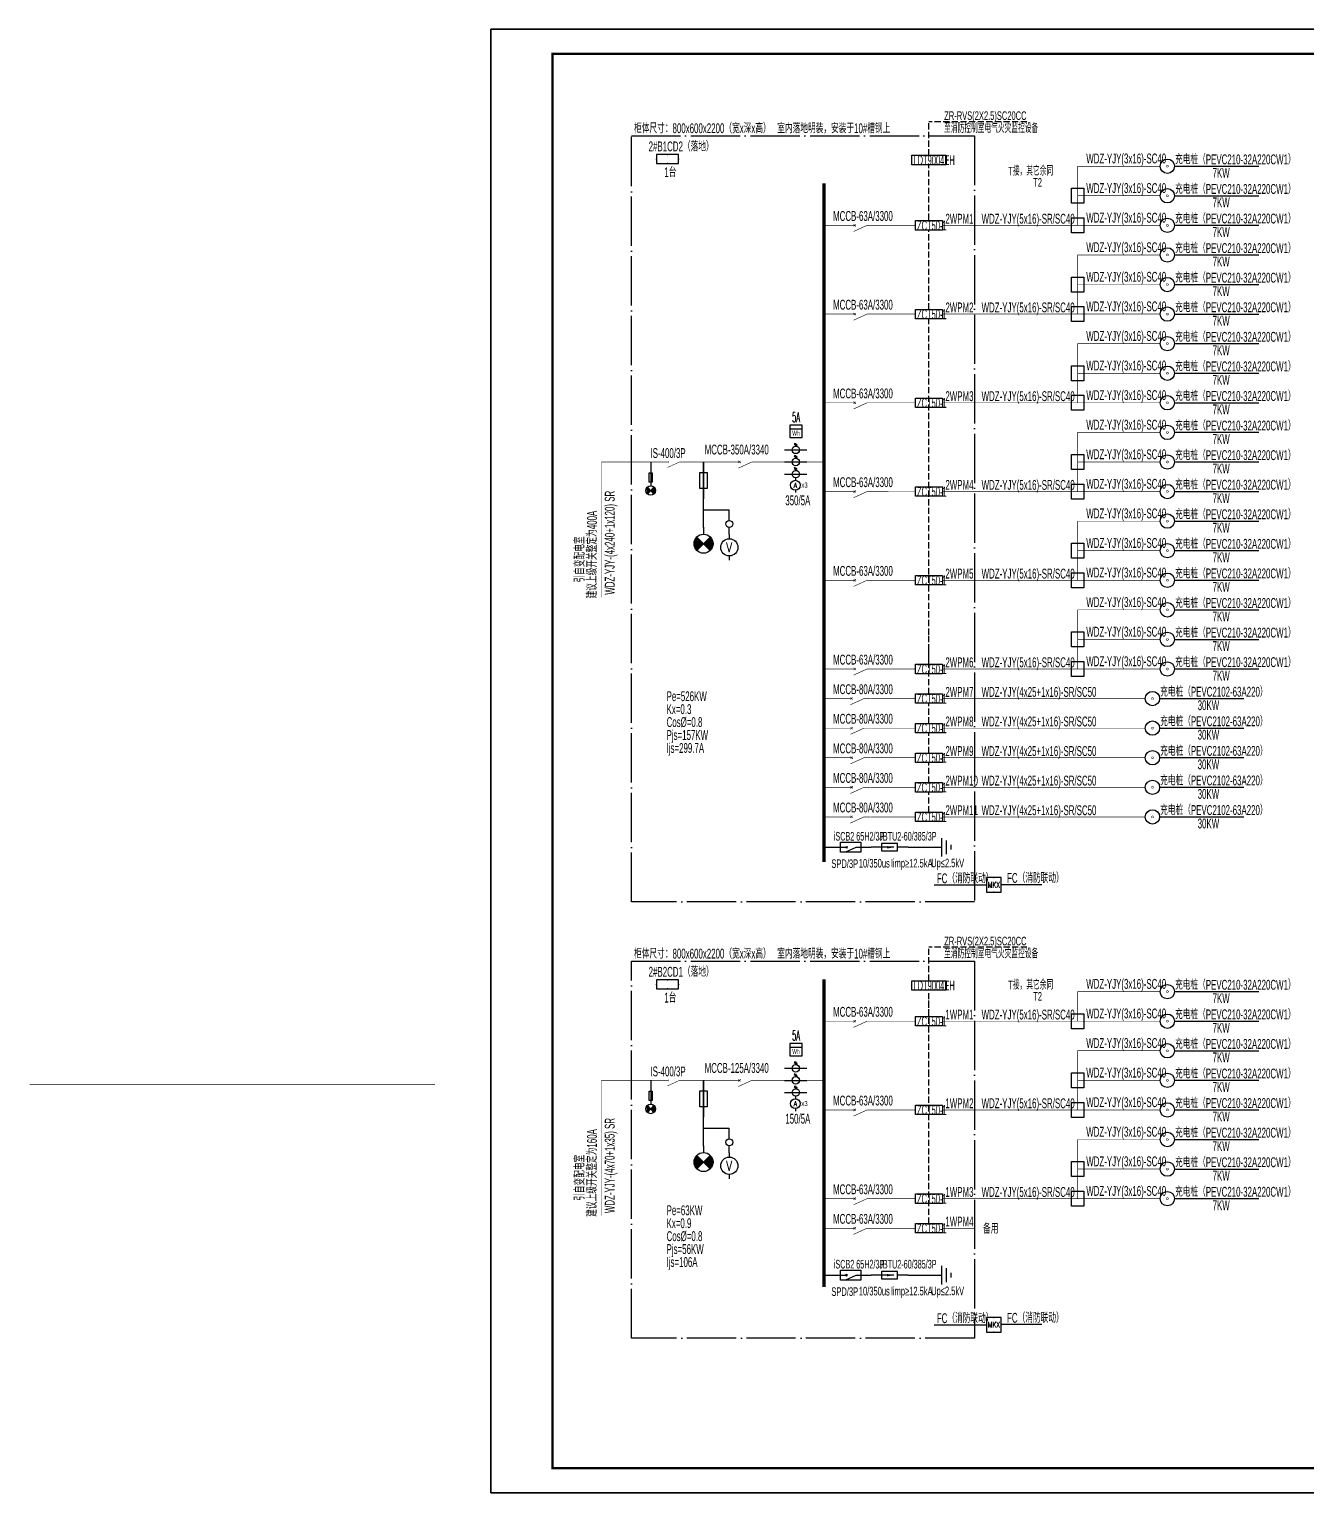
# Model space of a CAD drawing. Extents: x 776418 to 2076422, y -1170708 to 498544.
# Drawn here: x 889683 to 941557, y -82991 to -23591 of the extents above; entities that cross this region are included whole.
import ezdxf
from ezdxf.enums import TextEntityAlignment as Align

# ---------------------------------------------------------------- set-up
doc = ezdxf.new("R2010")
doc.units = 0
doc.header["$LTSCALE"] = 1000
doc.header["$MEASUREMENT"] = 0
doc.linetypes.add('DASH', pattern=[0.35, 0.25, -0.1])
doc.linetypes.add('DOTE', pattern=[2.42, 2, -0.2, 0.02, -0.2])
doc.layers.get('0').update_dxf_attribs({"linetype": 'CONTINUOUS'})
for name, color, linetype in [('D-TEXT', 7, 'CONTINUOUS'), ('DIM-动力', 3, 'CONTINUOUS'), ('EL-SYSTEM', 1, 'CONTINUOUS'), ('ELEMENT', 3, 'CONTINUOUS'), ('EQUIP', 3, 'CONTINUOUS'), ('EQUIP-动力', 3, 'CONTINUOUS'), ('EQUIP-照明', 3, 'CONTINUOUS'), ('EQUIP-箱柜', 3, 'CONTINUOUS'), ('LAYER3', 7, 'DOTE'), ('PUB_TEXT', 255, 'CONTINUOUS'), ('TEL_TEXT', 3, 'CONTINUOUS'), ('TEL_TITLE', 7, 'CONTINUOUS'), ('WIRE-应急', 2, 'DASH'), ('WIRE-母线', 6, 'CONTINUOUS'), ('WIRE-照明', 1, 'CONTINUOUS'), ('WIRE-系统', 4, 'CONTINUOUS'), ('WIRE-通讯', 4, 'CONTINUOUS'), ('Z', 7, 'CONTINUOUS')]:
    doc.layers.add(name, color=color, linetype=linetype)
doc.layers.add('层1', color=7, linetype='CONTINUOUS', lineweight=0)
doc.styles.add('_COMPLEX', font='ROS', dxfattribs={"width": 0.6, "bigfont": 'JD'})
doc.styles.add('_HZTXT', font='txt.shx', dxfattribs={"width": 0.8, "bigfont": 'HZTXT.shx'})
doc.styles.add('_JD', font='ros.shx', dxfattribs={"width": 0.8, "bigfont": 'JD.shx'})
doc.styles.add('_SIMPLEX', font='SIMPLEX.shx', dxfattribs={"width": 0.8})
doc.styles.add('_TCH_LABEL', font='COMPLEX', dxfattribs={"bigfont": 'GBCBIG'})
doc.styles.add('_TEL_DIM', font='SIMPLEX', dxfattribs={"width": 0.7, "height": 3.5, "bigfont": 'HZTXT'})
doc.styles.add('_XCSG', font='complex.shx', dxfattribs={"width": 0.6, "bigfont": 'jd.shx'})
doc.styles.get("Standard").update_dxf_attribs({"font": 'gbenor.shx', "bigfont": 'gbcbig.shx'})

# ---------------------------------------------------------------- blocks, each defined once
blk = doc.blocks.new('$element$00000497')
at = {"const_width": 0.0233}
for points in [[(0, 0), (0, -0.25)], [(0, -1), (0, -0.75), (-0.25, -0.2)], [(-0.047, -0.297), (0.047, -0.203)], [(-0.047, -0.203), (0.047, -0.297)]]:
    blk.add_lwpolyline(points, dxfattribs=at)
at = {"flags": 9}
blk.add_attdef('S', (0, 0), '', height=0.00000667, dxfattribs=at)
blk = doc.blocks.new('$equip_U$00000105(JDQINJING)')
for p, q in [((0.5, 1), (-0.5, 1)), ((-0.5, 1), (-0.5, 0)), ((0.5, 0), (0.5, 1)), ((-0.5, 0), (0.5, 0))]:
    blk.add_line(p, q)
for p in [(0, 1), (-0.5, 0.5), (0, 0), (0.5, 0.5)]:
    blk.add_point(p)
at = {"color": 7, "style": '_TEL_DIM'}
blk.add_attdef('$TEXT$', text='', height=0.4, dxfattribs=at).set_placement((-0.002, 0.507), align=Align.MIDDLE_CENTER)
at = {"color": 7, "style": '_TEL_DIM', "flags": 1}
blk.add_attdef('A', text='', height=0.00002, dxfattribs=at).set_placement((0, 0), align=Align.MIDDLE_CENTER)
blk = doc.blocks.new('$equip$00001413')
for p, q in [((0.75, 0.6), (-0.75, 0.6)), ((-0.75, 0.6), (-0.75, 0)), ((-0.75, 0), (0.75, 0)), ((0.75, 0), (0.75, 0.6))]:
    blk.add_line(p, q)
for p in [(-0.75, 0.3), (0, 0.6), (0, 0), (0.75, 0.3)]:
    blk.add_point(p)
at = {"style": '_TCH_LABEL', "flags": 9}
blk.add_attdef('A', (0, 0), '', height=0.00002, dxfattribs=at)
blk = doc.blocks.new('$equip$00001312')
at = {"const_width": 0.04}
blk.add_lwpolyline([(-0.08, 0, 1), (0.08, 0, 1)], format="xyb", close=True, dxfattribs=at)
blk.add_circle((0, 0), 0.583)
at = {"flags": 9}
blk.add_attdef('A', (0, 0), '', height=0.00002, dxfattribs=at)
blk = doc.blocks.new('$element$00000578')
at = {"const_width": 0.0233}
for points in [[(0, 0), (0, -0.25)], [(0, -1), (0, -0.75), (-0.25, -0.2)], [(-0.05, -0.25), (0.05, -0.25)]]:
    blk.add_lwpolyline(points, dxfattribs=at)
at = {"flags": 9}
blk.add_attdef('S', (0, 0), '', height=0.00000667, dxfattribs=at)
blk = doc.blocks.new('M_M12')
for p, q in [((-0.1, -0.717), (-0.1, -0.283)), ((-0.1, -0.283), (0.1, -0.283)), ((0.1, -0.283), (0.1, -0.717)), ((0.1, -0.717), (-0.1, -0.717))]:
    blk.add_line(p, q)
blk.add_lwpolyline([(0, 0), (0, -1)])
at = {"width": 0.8, "flags": 9}
blk.add_attdef('S', (0.25, -0.5), '', height=0.2, dxfattribs=at)
blk = doc.blocks.new('M_M58MSL')
for points in [[(0, 0), (0, -0.167)], [(0, -0.833), (0, -1)]]:
    blk.add_lwpolyline(points)
blk.add_circle((0, -0.5), 0.333)
at = {"style": '_SIMPLEX', "width": 0.8, "flags": 8}
blk.add_attdef('$TEXT$', text='', height=0.333, dxfattribs=at).set_placement((0, -0.5), align=Align.MIDDLE_CENTER)
at = {"width": 0.8, "flags": 9}
blk.add_attdef('S', (0.25, -0.5), '', height=0.2, dxfattribs=at)
blk = doc.blocks.new('M_M57DRB')
for p, q in [((0.259, -0.374), (-0.259, -0.893)), ((0.259, -0.893), (-0.259, -0.374))]:
    blk.add_line(p, q)
blk.add_lwpolyline([(0, 0), (0, -0.267)])
blk.add_circle((0, -0.633), 0.367)
for points in [[(-0.13, -0.763), (-0.354, -0.538), (0, -0.633), (-0.259, -0.374)], [(-0.225, -0.858), (-0.354, -0.728), (-0.13, -0.763), (-0.354, -0.538)], [(0.13, -0.504), (0.354, -0.728), (0, -0.633), (0.259, -0.893)], [(0.225, -0.409), (0.354, -0.538), (0.13, -0.504), (0.354, -0.728)], [(0.259, -0.374), (0.259, -0.374), (0.225, -0.409), (0.354, -0.538)], [(-0.259, -0.893), (-0.259, -0.893), (-0.225, -0.858), (-0.354, -0.728)]]:
    blk.add_solid(points)
at = {"width": 0.8, "flags": 9}
blk.add_attdef('S', (0.25, -0.5), '', height=0.2, dxfattribs=at)
blk = doc.blocks.new('M_M27VHU')
for p, q in [((0.167, -0.5), (0.3, -0.5)), ((0.256, -0.433), (0.172, -0.567)), ((0.308, -0.433), (0.225, -0.567))]:
    blk.add_line(p, q)
blk.add_lwpolyline([(0, 0), (0, -1)])
blk.add_circle((0, -0.5), 0.167)
at = {"width": 0.8, "flags": 9}
blk.add_attdef('S', (0.25, -0.5), '', height=0.2, dxfattribs=at)
blk = doc.blocks.new('_LINKPT1')
blk.add_line((0, 0), (0, 0))
blk = doc.blocks.new('M_Z15DKY')
for p, q in [((0.5, 0.5), (-0.5, 0.5)), ((-0.5, 0.5), (-0.5, -0.5)), ((-0.5, 0.2), (0.5, 0.2)), ((0.5, -0.5), (0.5, 0.5)), ((-0.5, -0.5), (0.5, -0.5))]:
    blk.add_line(p, q)
for p in [(-0.5, 0), (0, 0.5), (0.5, 0), (0, -0.5)]:
    blk.add_blockref('_LINKPT1', p)
at = {"style": '_COMPLEX', "width": 0.6}
blk.add_text('Wh', height=0.4, dxfattribs=at).set_placement((0, -0.35), align=Align.CENTER)
at = {"width": 0.8, "flags": 9}
blk.add_attdef('A', (0, 0), '', height=0.00002, dxfattribs=at)
blk = doc.blocks.new('M_M24')
for p, q in [((-0.25, -0.375), (0.25, -0.375)), ((-0.1875, -0.5), (0.1875, -0.5)), ((-0.0625, -0.625), (0.0625, -0.625))]:
    blk.add_line(p, q)
blk.add_lwpolyline([(0, 0), (0, -0.375)])
at = {"width": 0.8, "flags": 9}
blk.add_attdef('S', (0.25, -0.5), '', height=0.2, dxfattribs=at)
blk = doc.blocks.new('M_M17')
for p, q in [((-0.1, -0.717), (-0.1, -0.283)), ((-0.1, -0.283), (0.1, -0.283)), ((0, -0.383), (0, -0.717)), ((0.1, -0.283), (0.1, -0.717)), ((0.1, -0.717), (-0.1, -0.717))]:
    blk.add_line(p, q)
for points in [[(0, 0), (0, -0.283)], [(0, -0.717), (0, -1)]]:
    blk.add_lwpolyline(points)
for points in [[(-0.033, -0.567), (0.033, -0.567), (0, -0.367), (0.033, -0.567)], [(0.033, -0.567), (0, -0.367), (-0.033, -0.567), (0.033, -0.567)], [(0, -0.367), (-0.033, -0.567), (0.033, -0.567), (0, -0.367)]]:
    blk.add_solid(points)
at = {"width": 0.8, "flags": 9}
blk.add_attdef('S', (0.25, -0.5), '', height=0.2, dxfattribs=at)
blk = doc.blocks.new('M_M7')
for p, q in [((-0.25, -0.2), (0, -0.75)), ((-0.047, -0.297), (0.047, -0.203)), ((-0.047, -0.203), (0.047, -0.297))]:
    blk.add_line(p, q)
for points in [[(0, 0), (0, -0.25)], [(0, -0.75), (0, -1)]]:
    blk.add_lwpolyline(points)
at = {"width": 0.8, "flags": 9}
blk.add_attdef('S', (0.25, -0.5), '', height=0.2, dxfattribs=at)
blk = doc.blocks.new('A$C00115E70')
at = {"layer": 'WIRE-通讯', "ltscale": 0.001}
blk.add_lwpolyline([(-84100, 59400), (0, 59400), (0, 0), (-84100, 0)], close=True, dxfattribs=at)

msp = doc.modelspace()

# ---------------------------------------------------------------- linework, layer by layer
for p, q in [((926433, -58322), (928555, -58322)), ((926433, -76175), (928555, -76175))]:
    msp.add_line(p, q)
at = {"layer": 'D-TEXT'}
for p, q in [((936189, -29147), (939611, -29147)), ((936189, -30348), (939611, -30348)), ((936189, -31548), (939611, -31548)), ((936189, -32749), (939611, -32749)), ((936189, -33949), (939611, -33949)), ((936189, -35150), (939611, -35150)), ((936189, -36350), (939611, -36350)), ((936189, -37550), (939611, -37550)), ((936189, -38751), (939611, -38751)), ((936189, -39951), (939611, -39951)), ((936189, -41152), (939611, -41152)), ((936189, -42352), (939611, -42352)), ((936189, -43552), (939612, -43552)), ((936189, -44753), (939612, -44753)), ((936189, -45953), (939612, -45953)), ((936189, -47153), (939612, -47153)), ((936189, -48354), (939612, -48354)), ((936189, -49554), (939612, -49554)), ((935584, -50755), (939006, -50755)), ((935584, -51956), (939006, -51956)), ((935584, -53156), (939006, -53156)), ((935584, -54357), (939006, -54357)), ((935584, -55557), (939006, -55557)), ((936188, -62649), (939611, -62649)), ((936188, -63850), (939611, -63850)), ((936188, -65050), (939611, -65050)), ((936188, -66251), (939611, -66251)), ((936188, -67451), (939611, -67451)), ((936188, -68651), (939611, -68651)), ((936188, -69852), (939611, -69852)), ((936188, -71052), (939611, -71052))]:
    msp.add_line(p, q, dxfattribs=at)
for points in [[(929490, -29596, 0, 0, 0), (931602, -29596, 0, 0, 0), (932123, -30003, 80, 0, 0), (932359, -30188, 0, 0, 0)], [(929489, -62631, 0, 0, 0), (931602, -62631, 0, 0, 0), (932123, -63238, 80, 0, 0), (932402, -63548, 0, 0, 0)]]:
    msp.add_lwpolyline(points, format="xyseb", dxfattribs=at)
at = {"layer": 'DIM-动力', "ltscale": 0.001}
msp.add_lwpolyline([(908431, -82991), (992531, -82991), (992531, -23591), (908431, -23591)], close=True, dxfattribs=at)
at = {"layer": 'EL-SYSTEM'}
for points in [[(932007, -30046), (932503, -30046), (932503, -30655), (932007, -30655)], [(932007, -31246), (932503, -31246), (932503, -31855), (932007, -31855)], [(932007, -33647), (932503, -33647), (932503, -34256), (932007, -34256)], [(932007, -34848), (932503, -34848), (932503, -35457), (932007, -35457)], [(932007, -37248), (932503, -37248), (932503, -37857), (932007, -37857)], [(932007, -38449), (932503, -38449), (932503, -39058), (932007, -39058)], [(932007, -40850), (932503, -40850), (932503, -41458), (932007, -41458)], [(932007, -42050), (932503, -42050), (932503, -42659), (932007, -42659)], [(932008, -44451), (932503, -44451), (932503, -45060), (932008, -45060)], [(932008, -45651), (932503, -45651), (932503, -46260), (932008, -46260)], [(932008, -48052), (932503, -48052), (932503, -48661), (932008, -48661)], [(932008, -49253), (932503, -49253), (932503, -49861), (932008, -49861)], [(932007, -63548), (932502, -63548), (932502, -64157), (932007, -64157)], [(932007, -65949), (932502, -65949), (932502, -66558), (932007, -66558)], [(932007, -67149), (932502, -67149), (932502, -67758), (932007, -67758)], [(932007, -69550), (932503, -69550), (932503, -70159), (932007, -70159)], [(932007, -70751), (932503, -70751), (932503, -71359), (932007, -71359)]]:
    msp.add_lwpolyline(points, close=True, dxfattribs=at)
at = {"layer": 'ELEMENT'}
for points in [[(922629, -56995), (922629, -56590), (923447, -56590), (923447, -56995)], [(922628, -74364), (922628, -73958), (923447, -73958), (923447, -74364)]]:
    msp.add_lwpolyline(points, close=True, dxfattribs=at)
at = {"layer": 'EQUIP-照明', "linetype": 'DASH'}
for p, q in [((930195, -27352, 0), (926214, -27352, 0)), ((926214, -28707, 0), (926214, -27352, 0)), ((926214, -31324, 0), (926214, -29090, 0)), ((926213, -34961), (926214, -31742)), ((926214, -48165), (926214, -35343)), ((926214, -48165), (926214, -36544)), ((926214, -48165), (926214, -37744)), ((926214, -48165), (926214, -38945)), ((926214, -50566), (926214, -48165)), ((926214, -49366), (926214, -48548)), ((926214, -50566), (926214, -49749)), ((926214, -50566), (926214, -49749)), ((926214, -50566), (926214, -49749)), ((926214, -51766), (926214, -50949)), ((926214, -51767), (926214, -50949)), ((926214, -51767), (926214, -50949)), ((926214, -51767), (926214, -50949)), ((926214, -52967), (926214, -52149)), ((926214, -52967), (926214, -52149)), ((926214, -52967), (926214, -52149)), ((926214, -54167), (926214, -53350)), ((926214, -54168), (926214, -53350)), ((926214, -55368), (926214, -54550)), ((930195, -60854, 0), (926213, -60854, 0)), ((926213, -62209, 0), (926213, -60854, 0)), ((926213, -63661), (926213, -62592, 0)), ((926213, -66062), (926213, -62843)), ((926214, -72064), (926213, -66062)), ((926214, -72064), (926214, -67645)), ((926214, -72064), (926214, -68846)), ((926214, -72064), (926214, -70046))]:
    msp.add_line(p, q, dxfattribs=at)
at = {"layer": 'EQUIP-照明', "linetype": 'ByBlock', "elevation": 0}
for points in [[(926909, -29090), (925518, -29090), (925518, -28707), (926909, -28707)], [(926909, -62592), (925518, -62592), (925518, -62209), (926909, -62209)]]:
    msp.add_lwpolyline(points, close=True, dxfattribs=at)
at = {"layer": 'EQUIP-照明', "linetype": 'ByBlock'}
for points in [[(926763, -31742), (925664, -31742), (925664, -31359), (926763, -31359)], [(926763, -35344), (925663, -35343), (925663, -34961), (926763, -34961)], [(926763, -38945), (925664, -38945), (925664, -38562), (926763, -38562)], [(926763, -42546), (925664, -42546), (925664, -42163), (926763, -42163)], [(926763, -46147), (925664, -46147), (925664, -45764), (926763, -45764)], [(926763, -49748), (925664, -49748), (925664, -49366), (926763, -49366)], [(926763, -50949), (925664, -50949), (925664, -50566), (926763, -50566)], [(926763, -52150), (925664, -52149), (925664, -51767), (926763, -51767)], [(926763, -53350), (925664, -53350), (925664, -52967), (926763, -52967)], [(926763, -54551), (925664, -54550), (925664, -54168), (926763, -54168)], [(926763, -55751), (925664, -55751), (925664, -55368), (926763, -55368)], [(926763, -64044), (925664, -64044), (925664, -63661), (926763, -63661)], [(926762, -67645), (925663, -67645), (925663, -67262), (926762, -67262)], [(926762, -71246), (925663, -71246), (925663, -70864), (926762, -70864)], [(926763, -72447), (925663, -72447), (925663, -72064), (926763, -72064)]]:
    msp.add_lwpolyline(points, close=True, dxfattribs=at)
at = {"layer": 'LAYER3'}
for p, q in [((914133, -27916), (928063, -27916)), ((914133, -59004), (914133, -27916)), ((928063, -27916), (928062, -59004)), ((928062, -59004), (914133, -59004)), ((914133, -61418), (928062, -61418)), ((914133, -76716), (914133, -61418)), ((928062, -61418), (928062, -76716)), ((928062, -76716), (914133, -76716))]:
    msp.add_line(p, q, dxfattribs=at)
at = {"layer": 'TEL_TEXT', "ltscale": 2}
for p, q in [((929155, -58300), (930794, -58300)), ((929155, -76154), (930794, -76154))]:
    msp.add_line(p, q, dxfattribs=at)
at = {"layer": 'TEL_TITLE'}
msp.add_lwpolyline([(908431, -82991), (992531, -82991), (992531, -23591), (908431, -23591)], close=True, dxfattribs=at)
at = {"layer": 'TEL_TITLE', "const_width": 100}
msp.add_lwpolyline([(910931, -81991), (991531, -81991), (991531, -24591), (910931, -24591)], close=True, dxfattribs=at)
at = {"layer": 'WIRE-应急', "linetype": 'DASH', "const_width": 30}
msp.add_lwpolyline([(906162, -66426), (889698, -66426)], dxfattribs=at)
at = {"layer": 'WIRE-母线', "const_width": 133}
for points in [[(921953, -57386), (921954, -29850)], [(921953, -74647), (921953, -62152)]]:
    msp.add_lwpolyline(points, dxfattribs=at)
at = {"layer": 'WIRE-照明'}
for p, q in [((917063, -43820, -4671), (917063, -42654, -4671)), ((917063, -43096, -4671), (918108, -43096, -4671)), ((918108, -43525, -4671), (918108, -43096, -4671)), ((918108, -44096, -4671), (918108, -43811, -4671)), ((921953, -56793), (922716, -56793)), ((923296, -56793), (923867, -56793)), ((925367, -56793), (926180, -56793)), ((917063, -68920, -4671), (917063, -67753, -4671)), ((917063, -68195, -4671), (918108, -68195, -4671)), ((918108, -68624, -4671), (918108, -68195, -4671)), ((918108, -69195, -4671), (918108, -68910, -4671)), ((921953, -74161), (922716, -74161)), ((923296, -74161), (923866, -74161)), ((925366, -74161), (926179, -74161))]:
    msp.add_line(p, q, dxfattribs=at)
at = {"layer": 'WIRE-系统', "const_width": 23.3}
for points in [[(935605, -31551), (932255, -31551), (932255, -29150), (935605, -29150)], [(932255, -30350), (935605, -30350)], [(921954, -31551), (922953, -31551)], [(923828, -31551), (925664, -31551)], [(926763, -31551), (932255, -31551)], [(935605, -35152), (932255, -35152), (932255, -32751), (935605, -32751)], [(932255, -33952), (935605, -33952)], [(921954, -35152), (922953, -35152)], [(923828, -35152), (925663, -35152)], [(926763, -35152), (932255, -35152)], [(935605, -38753), (932255, -38753), (932255, -36352), (935605, -36352)], [(932255, -37553), (935605, -37553)], [(921954, -38753), (922954, -38753)], [(923829, -38753), (925664, -38753)], [(926763, -38753), (932255, -38753)], [(935606, -42355), (932255, -42355), (932255, -39954), (935606, -39954)], [(912918, -46642), (912918, -41154), (915417, -41154)], [(916205, -41154), (918309, -41154)], [(919278, -41154), (921953, -41154)], [(932255, -41154), (935606, -41154)], [(921954, -42355), (922954, -42355)], [(923829, -42355), (925664, -42354)], [(926763, -42355), (932255, -42355)], [(935606, -45956), (932255, -45956), (932255, -43555), (935606, -43555)], [(932255, -44755), (935606, -44755)], [(921954, -45956), (922954, -45956)], [(923829, -45956), (925664, -45956)], [(926763, -45956), (932255, -45956)], [(935606, -49557), (932255, -49557), (932255, -47156), (935606, -47156)], [(932255, -48356), (935606, -48356)], [(921953, -49557), (922953, -49557)], [(923828, -49557), (925678, -49557)], [(926763, -49557), (932255, -49557)], [(921954, -50758), (922954, -50758)], [(923829, -50758), (925678, -50758)], [(926763, -50758), (935001, -50758)], [(921954, -51958), (922954, -51958)], [(923829, -51958), (925678, -51958)], [(926763, -51958), (935001, -51958)], [(921954, -53159), (922954, -53159)], [(923829, -53159), (925678, -53159)], [(926763, -53159), (935001, -53159)], [(921954, -54359), (922954, -54359)], [(923829, -54359), (925678, -54359)], [(926763, -54359), (935001, -54359)], [(921954, -55560), (922954, -55560)], [(923829, -55560), (925678, -55560)], [(926763, -55560), (935001, -55560)], [(932255, -63853), (932255, -62652), (935605, -62652)], [(921953, -63853), (922953, -63853)], [(923828, -63853), (925664, -63853)], [(926763, -63853), (932255, -63853)], [(932255, -63853), (935605, -63853)], [(935605, -67454), (932255, -67454), (932255, -65053), (935605, -65053)], [(912918, -71741), (912918, -66253), (915417, -66253)], [(916204, -66253), (918308, -66253)], [(919277, -66253), (921953, -66253)], [(932255, -66253), (935605, -66253)], [(921953, -67454), (922953, -67454)], [(923828, -67454), (925663, -67454)], [(926762, -67454), (932255, -67454)], [(935605, -71055), (932255, -71055), (932255, -68654), (935605, -68654)], [(932255, -69854), (935605, -69854)], [(921953, -71055), (922953, -71055)], [(923828, -71055), (925663, -71055)], [(926762, -71055), (932255, -71055)], [(921953, -72255), (922953, -72255)], [(923828, -72255), (925663, -72255)], [(926763, -72255), (928062, -72255)]]:
    msp.add_lwpolyline(points, dxfattribs=at)
at = {"layer": 'Z', "ltscale": 2}
for p, q in [((917063, -42654), (917063, -41154)), ((917063, -67753), (917063, -66253))]:
    msp.add_line(p, q, dxfattribs=at)
for centre in [(918108, -43670), (918108, -68769)]:
    msp.add_circle(centre, 143, dxfattribs=at)
at = {"layer": '层1', "color": 4, "linetype": 'Continuous', "lineweight": 30}
for p, q in [((914916, -41160), (914916, -42123)), ((914916, -66259), (914916, -67222))]:
    msp.add_line(p, q, dxfattribs=at)
at = {"layer": '层1', "color": 4, "linetype": 'Continuous', "lineweight": -3}
for p, q in [((915045, -42457), (914787, -42172)), ((914787, -42457), (915045, -42172)), ((915045, -67556), (914787, -67272)), ((914787, -67556), (915045, -67272))]:
    msp.add_line(p, q, dxfattribs=at)
at = {"layer": '层1', "color": 7, "linetype": 'Continuous', "lineweight": -3}
for p, q in [((914787, -42172), (914787, -42457)), ((915045, -42172), (915045, -42457)), ((914767, -42194), (914767, -42436)), ((914807, -42194), (914807, -42435)), ((914827, -42216), (914827, -42413)), ((914847, -42239), (914847, -42391)), ((914867, -42261), (914867, -42369)), ((914887, -42283), (914887, -42347)), ((914907, -42305), (914907, -42325)), ((914925, -42305), (914925, -42325)), ((914945, -42283), (914945, -42347)), ((914965, -42261), (914965, -42369)), ((914985, -42239), (914985, -42391)), ((915005, -42216), (915005, -42413)), ((915025, -42194), (915025, -42435)), ((915065, -42194), (915065, -42436)), ((915085, -42224), (915085, -42406)), ((915105, -42281), (915105, -42348)), ((914767, -67293), (914767, -67535)), ((914787, -67272), (914787, -67556)), ((914807, -67294), (914807, -67534)), ((914827, -67316), (914827, -67512)), ((914847, -67338), (914847, -67490)), ((914867, -67360), (914867, -67468)), ((914887, -67382), (914887, -67446)), ((914907, -67404), (914907, -67424)), ((914925, -67404), (914925, -67424)), ((914945, -67382), (914945, -67446)), ((914965, -67360), (914965, -67468)), ((914985, -67338), (914985, -67490)), ((915005, -67316), (915005, -67512)), ((915025, -67294), (915025, -67534)), ((915045, -67272), (915045, -67556)), ((915065, -67293), (915065, -67535)), ((915085, -67323), (915085, -67505)), ((915105, -67380), (915105, -67448))]:
    msp.add_line(p, q, dxfattribs=at)
at = {"layer": '层1', "color": 4, "linetype": 'Continuous', "lineweight": -3}
for points in [[(914850, -41589), (914980, -41589), (914980, -41973), (914850, -41973)], [(914850, -66688), (914979, -66688), (914979, -67073), (914850, -67073)]]:
    msp.add_lwpolyline(points, close=True, dxfattribs=at)
for centre in [(914916, -42315), (914916, -67414)]:
    msp.add_circle(centre, 192, dxfattribs=at)

# ---------------------------------------------------------------- block references
at = {"layer": 'ELEMENT'}
for name, p, xscale, yscale, zscale, rotation in [('$element$00000497', (922953, -31551), 999.9899999999907, 999.9899999999907, 999.9899999999907, 90), ('$element$00000497', (922953, -35152), 999.9899999999907, 999.9899999999907, 999.9899999999907, 90), ('$element$00000497', (922954, -38753), 999.9899999999907, 999.9899999999907, 999.9899999999907, 90), ('M_M27VHU', (920357, -40666), 900, 900, 900, 90), ('M_M27VHU', (920357, -41154), 900, 900, 900, 90), ('$element$00000578', (915417, -41154), 900, 900, 900, 90), ('$element$00000497', (918278, -41154), 999.9899999999907, 999.9899999999907, 999.9899999999907, 90), ('M_M27VHU', (920357, -41649), 900, 900, 900, 90), ('$element$00000497', (922954, -42355), 999.9899999999907, 999.9899999999907, 999.9899999999907, 90), ('$element$00000497', (922954, -45956), 999.9899999999907, 999.9899999999907, 999.9899999999907, 90), ('$element$00000497', (922953, -49557), 999.9899999999907, 999.9899999999907, 999.9899999999907, 90), ('$element$00000497', (922828, -50758), 1000, 1000, 1000, 90), ('$element$00000497', (922828, -51958), 1000, 1000, 1000, 90), ('$element$00000497', (922828, -53159), 1000, 1000, 1000, 90), ('$element$00000497', (922828, -54359), 1000, 1000, 1000, 90), ('$element$00000497', (922828, -55560), 1000, 1000, 1000, 90), ('M_M24', (926180, -56793), 1500, 1500, 1500, 90), ('M_M7', (922687, -56793), 760.5, 760.5, 760.5, 90), ('M_M17', (925367, -56793), -1500, 1500, 1500, 270), ('$element$00000497', (922953, -63853), 999.9899999999907, 999.9899999999907, 999.9899999999907, 90), ('M_M27VHU', (920357, -65765), 900, 900, 900, 90), ('$element$00000578', (915417, -66253), 900, 900, 900, 90), ('$element$00000497', (918277, -66253), 999.9899999999907, 999.9899999999907, 999.9899999999907, 90), ('M_M27VHU', (920357, -66253), 900, 900, 900, 90), ('M_M27VHU', (920357, -66748), 900, 900, 900, 90), ('$element$00000497', (922953, -67454), 999.9899999999907, 999.9899999999907, 999.9899999999907, 90), ('$element$00000497', (922953, -71055), 999.9899999999907, 999.9899999999907, 999.9899999999907, 90), ('$element$00000497', (922953, -72255), 999.9899999999907, 999.9899999999907, 999.9899999999907, 90), ('M_M7', (922686, -74161), 760.5, 760.5, 760.5, 90), ('M_M17', (925366, -74161), -1500, 1500, 1500, 270), ('M_M24', (926179, -74161), 1500, 1500, 1500, 90)]:
    msp.add_blockref(name, p, dxfattribs=dict(at, xscale=xscale, yscale=yscale, zscale=zscale, rotation=rotation))
for name, p, xscale, yscale, zscale in [('M_M12', (917063, -41154), 1500, 1500, 1500), ('M_M57DRB', (917063, -43807), 1050, 1050, 1050), ('M_M12', (917063, -66253), 1500, 1500, 1500), ('M_M57DRB', (917063, -68906), 1050, 1050, 1050)]:
    msp.add_blockref(name, p, dxfattribs=dict(at, xscale=xscale, yscale=yscale, zscale=zscale))
ref = msp.add_blockref('M_M58MSL', (918108, -44096), dxfattribs=dict(at, xscale=1050, yscale=1050, zscale=1050))
ref.add_attrib('$TEXT$', 'V', dxfattribs={"layer": '0', "height": 400, "style": '_XCSG', "width": 0.8, "flags": 8}).set_placement((918108, -44621), align=Align.MIDDLE_CENTER)
ref = msp.add_blockref('M_M58MSL', (918108, -69195), dxfattribs=dict(at, xscale=1050, yscale=1050, zscale=1050))
ref.add_attrib('$TEXT$', 'V', dxfattribs={"layer": '0', "height": 400, "style": '_XCSG', "width": 0.8, "flags": 8}).set_placement((918108, -69720), align=Align.MIDDLE_CENTER)
at = {"layer": 'EQUIP', "xscale": 500, "yscale": 500, "zscale": 500}
for p in [(920817, -39911), (920816, -65010)]:
    msp.add_blockref('M_Z15DKY', p, dxfattribs=at)
at = {"layer": 'EQUIP-动力', "xscale": 500, "yscale": 500, "zscale": 500}
for p in [(935897, -29150), (935897, -30350), (935897, -31551), (935897, -32751), (935897, -33952), (935897, -35152), (935897, -36352), (935897, -37553), (935897, -38753), (935897, -39954), (935897, -41154), (935897, -42355), (935897, -43555), (935897, -44755), (935897, -45956), (935897, -47156), (935897, -48356), (935897, -49557), (935292, -50758), (935292, -51958), (935292, -53159), (935292, -54359), (935292, -55560), (935897, -62652), (935897, -63853), (935897, -65053), (935897, -66253), (935897, -67454), (935897, -68654), (935897, -69854), (935897, -71055)]:
    msp.add_blockref('$equip$00001312', p, dxfattribs=at)
at = {"layer": 'EQUIP-箱柜', "ltscale": 0.001, "xscale": 600, "yscale": 600, "zscale": 600}
for p in [(915598, -29037), (915598, -62540)]:
    msp.add_blockref('$equip$00001413', p, dxfattribs=at)
at = {"layer": 'EQUIP-箱柜'}
ref = msp.add_blockref('$equip_U$00000105(JDQINJING)', (928855, -58622), dxfattribs=dict(at, xscale=600, yscale=600, zscale=600))
ref.add_attrib('$TEXT$', 'MKX', dxfattribs={"layer": '0', "color": 7, "height": 240, "style": '_TEL_DIM', "width": 0.6}).set_placement((928854, -58318), align=Align.MIDDLE_CENTER)
ref = msp.add_blockref('$equip_U$00000105(JDQINJING)', (928855, -76475), dxfattribs=dict(at, xscale=600, yscale=600, zscale=600))
ref.add_attrib('$TEXT$', 'MKX', dxfattribs={"layer": '0', "color": 7, "height": 240, "style": '_TEL_DIM', "width": 0.6}).set_placement((928854, -76171), align=Align.MIDDLE_CENTER)
at = {"layer": 'WIRE-通讯', "ltscale": 0.001}
msp.add_blockref('A$C00115E70', (992531, -82991), dxfattribs=at)
at = {"layer": 'Z', "ltscale": 2, "xscale": 600, "yscale": 600, "zscale": 600}
for p in [(920792, -41799), (920792, -66898)]:
    msp.add_blockref('M_M58MSL', p, dxfattribs=at).add_auto_attribs({'$TEXT$': 'A'})

# ---------------------------------------------------------------- texts
at = {"layer": 'D-TEXT', "style": '_JD', "width": 0.6}
for s, height, p in [('ZR-RVS(2X2.5)SC20CC', 350, (926837, -27273, 0)), ('柜体尺寸：800x600x2200（宽x深x高）   室内落地明装，安装于10#槽钢上', 400, (914243, -27808)), ('至消防控制室电气火灾监控设备', 350, (926832, -27793, 0)), ('2#B1CD2（落地）', 400, (914834, -28545)), ('WDZ-YJY(3x16)-SC40', 400, (932604, -29036)), ('充电桩（PEVC210-32A220CW1）', 400, (936210, -29072)), ('1台', 400, (915471, -29593)), ('T接，其它余同', 350, (929435, -29526)), ('T2', 350, (930450, -29983)), ('7KW', 400, (937733, -29618)), ('WDZ-YJY(3x16)-SC40', 400, (932604, -30237)), ('充电桩（PEVC210-32A220CW1）', 400, (936210, -30273)), ('7KW', 400, (937733, -30818)), ('MCCB-63A/3300', 400, (922323, -31370)), ('2WPM1', 400, (926884, -31480)), ('WDZ-YJY(5x16)-SR/SC40', 400, (928353, -31480)), ('WDZ-YJY(3x16)-SC40', 400, (932604, -31437)), ('充电桩（PEVC210-32A220CW1）', 400, (936210, -31473)), ('7KW', 400, (937733, -32019)), ('WDZ-YJY(3x16)-SC40', 400, (932604, -32638)), ('充电桩（PEVC210-32A220CW1）', 400, (936210, -32674)), ('7KW', 400, (937733, -33219)), ('WDZ-YJY(3x16)-SC40', 400, (932604, -33838)), ('充电桩（PEVC210-32A220CW1）', 400, (936210, -33874)), ('7KW', 400, (937733, -34420)), ('MCCB-63A/3300', 400, (922323, -34971)), ('2WPM2', 400, (926884, -35081)), ('WDZ-YJY(5x16)-SR/SC40', 400, (928353, -35081)), ('WDZ-YJY(3x16)-SC40', 400, (932604, -35039)), ('充电桩（PEVC210-32A220CW1）', 400, (936210, -35074)), ('7KW', 400, (937733, -35620)), ('WDZ-YJY(3x16)-SC40', 400, (932604, -36239)), ('充电桩（PEVC210-32A220CW1）', 400, (936210, -36275)), ('7KW', 400, (937733, -36820)), ('WDZ-YJY(3x16)-SC40', 400, (932604, -37439)), ('充电桩（PEVC210-32A220CW1）', 400, (936210, -37475)), ('7KW', 400, (937733, -38021)), ('MCCB-63A/3300', 400, (922324, -38573)), ('2WPM3', 400, (926884, -38683)), ('WDZ-YJY(5x16)-SR/SC40', 400, (928353, -38683)), ('WDZ-YJY(3x16)-SC40', 400, (932604, -38640)), ('充电桩（PEVC210-32A220CW1）', 400, (936210, -38676)), ('7KW', 400, (937733, -39221)), ('WDZ-YJY(3x16)-SC40', 400, (932604, -39840)), ('充电桩（PEVC210-32A220CW1）', 400, (936210, -39876)), ('7KW', 400, (937733, -40422)), ('IS-400/3P', 400, (914909, -40993)), ('MCCB-350A/3340', 400, (917108, -40850)), ('WDZ-YJY(3x16)-SC40', 400, (932604, -41041)), ('充电桩（PEVC210-32A220CW1）', 400, (936210, -41076)), ('7KW', 400, (937733, -41622)), ('MCCB-63A/3300', 400, (922324, -42174)), ('2WPM4', 400, (926884, -42284)), ('WDZ-YJY(5x16)-SR/SC40', 400, (928354, -42284)), ('WDZ-YJY(3x16)-SC40', 400, (932604, -42241)), ('充电桩（PEVC210-32A220CW1）', 400, (936210, -42277)), ('350/5A', 400, (920383, -42913)), ('7KW', 400, (937733, -42823)), ('WDZ-YJY(3x16)-SC40', 400, (932604, -43441)), ('充电桩（PEVC210-32A220CW1）', 400, (936211, -43477)), ('7KW', 400, (937734, -44023)), ('WDZ-YJY(3x16)-SC40', 400, (932604, -44642)), ('充电桩（PEVC210-32A220CW1）', 400, (936211, -44678)), ('7KW', 400, (937734, -45223)), ('MCCB-63A/3300', 400, (922324, -45775)), ('2WPM5', 400, (926884, -45885)), ('WDZ-YJY(5x16)-SR/SC40', 400, (928354, -45885)), ('WDZ-YJY(3x16)-SC40', 400, (932604, -45842)), ('充电桩（PEVC210-32A220CW1）', 400, (936211, -45878)), ('7KW', 400, (937734, -46424)), ('WDZ-YJY(3x16)-SC40', 400, (932604, -47042)), ('充电桩（PEVC210-32A220CW1）', 400, (936211, -47078)), ('7KW', 400, (937734, -47624)), ('WDZ-YJY(3x16)-SC40', 400, (932604, -48243)), ('充电桩（PEVC210-32A220CW1）', 400, (936211, -48279)), ('7KW', 400, (937734, -48825)), ('MCCB-63A/3300', 400, (922324, -49376)), ('2WPM6', 400, (926883, -49486)), ('WDZ-YJY(5x16)-SR/SC40', 400, (928354, -49486)), ('WDZ-YJY(3x16)-SC40', 400, (932604, -49443)), ('充电桩（PEVC210-32A220CW1）', 400, (936211, -49479)), ('7KW', 400, (937734, -50025)), ('Pe=526KW', 400, (915562, -50862)), ('MCCB-80A/3300', 400, (922323, -50577)), ('2WPM7', 400, (926884, -50687)), ('WDZ-YJY(4x25+1x16)-SR/SC50', 400, (928353, -50687)), ('充电桩（PEVC2102-63A220）', 400, (935605, -50680)), ('Kx=0.3', 400, (915562, -51387)), ('30KW', 400, (937128, -51226)), ('Cos%%C=0.8', 400, (915562, -51912)), ('MCCB-80A/3300', 400, (922323, -51777)), ('2WPM8', 400, (926884, -51887)), ('WDZ-YJY(4x25+1x16)-SR/SC50', 400, (928353, -51887)), ('充电桩（PEVC2102-63A220）', 400, (935605, -51880)), ('Pjs=157KW', 400, (915562, -52437)), ('30KW', 400, (937128, -52426)), ('Ijs=299.7A', 400, (915562, -52962)), ('MCCB-80A/3300', 400, (922323, -52978)), ('2WPM9', 400, (926884, -53088)), ('WDZ-YJY(4x25+1x16)-SR/SC50', 400, (928353, -53088)), ('充电桩（PEVC2102-63A220）', 400, (935605, -53081)), ('30KW', 400, (937128, -53627)), ('MCCB-80A/3300', 400, (922323, -54178)), ('2WPM10', 400, (926884, -54288)), ('WDZ-YJY(4x25+1x16)-SR/SC50', 400, (928353, -54288)), ('充电桩（PEVC2102-63A220）', 400, (935605, -54281)), ('30KW', 400, (937128, -54827)), ('MCCB-80A/3300', 400, (922323, -55379)), ('2WPM11', 400, (926884, -55489)), ('WDZ-YJY(4x25+1x16)-SR/SC50', 400, (928353, -55489)), ('充电桩（PEVC2102-63A220）', 400, (935605, -55482)), ('30KW', 400, (937128, -56028)), ('FC（消防联动）', 400, (926537, -58253, 1146)), ('FC（消防联动）', 400, (929389, -58237, 1146)), ('ZR-RVS(2X2.5)SC20CC', 350, (926837, -60775, 0)), ('柜体尺寸：800x600x2200（宽x深x高）   室内落地明装，安装于10#槽钢上', 400, (914243, -61310)), ('至消防控制室电气火灾监控设备', 350, (926832, -61295, 0)), ('2#B2CD1（落地）', 400, (914834, -62047)), ('T接，其它余同', 350, (929435, -62561)), ('WDZ-YJY(3x16)-SC40', 400, (932603, -62538)), ('充电桩（PEVC210-32A220CW1）', 400, (936210, -62574)), ('1台', 400, (915471, -63095)), ('T2', 350, (930450, -63019)), ('7KW', 400, (937733, -63120)), ('MCCB-63A/3300', 400, (922323, -63672)), ('1WPM1', 400, (926884, -63782)), ('WDZ-YJY(5x16)-SR/SC40', 400, (928353, -63782)), ('WDZ-YJY(3x16)-SC40', 400, (932603, -63739)), ('充电桩（PEVC210-32A220CW1）', 400, (936210, -63775)), ('7KW', 400, (937733, -64321)), ('WDZ-YJY(3x16)-SC40', 400, (932603, -64939)), ('充电桩（PEVC210-32A220CW1）', 400, (936210, -64975)), ('7KW', 400, (937733, -65521)), ('IS-400/3P', 400, (914909, -66092)), ('MCCB-125A/3340', 400, (917107, -65950)), ('WDZ-YJY(3x16)-SC40', 400, (932603, -66140)), ('充电桩（PEVC210-32A220CW1）', 400, (936210, -66176)), ('7KW', 400, (937733, -66721)), ('MCCB-63A/3300', 400, (922323, -67273)), ('1WPM2', 400, (926884, -67383)), ('WDZ-YJY(5x16)-SR/SC40', 400, (928353, -67383)), ('WDZ-YJY(3x16)-SC40', 400, (932603, -67340)), ('充电桩（PEVC210-32A220CW1）', 400, (936210, -67376)), ('150/5A', 400, (920383, -68012)), ('7KW', 400, (937733, -67922)), ('WDZ-YJY(3x16)-SC40', 400, (932603, -68540)), ('充电桩（PEVC210-32A220CW1）', 400, (936210, -68576)), ('7KW', 400, (937733, -69122)), ('WDZ-YJY(3x16)-SC40', 400, (932603, -69741)), ('充电桩（PEVC210-32A220CW1）', 400, (936210, -69777)), ('7KW', 400, (937733, -70323)), ('MCCB-63A/3300', 400, (922323, -70874)), ('1WPM3', 400, (926884, -70984)), ('WDZ-YJY(5x16)-SR/SC40', 400, (928353, -70984)), ('WDZ-YJY(3x16)-SC40', 400, (932603, -70941)), ('充电桩（PEVC210-32A220CW1）', 400, (936210, -70977)), ('7KW', 400, (937733, -71523)), ('Pe=63KW', 400, (915562, -71727)), ('Kx=0.9', 400, (915562, -72252)), ('MCCB-63A/3300', 400, (922323, -72075)), ('1WPM4', 400, (926884, -72185)), ('Cos%%C=0.8', 400, (915562, -72777)), ('备用', 400, (928413, -72472)), ('Pjs=56KW', 400, (915562, -73302)), ('Ijs=106A', 400, (915562, -73827)), ('FC（消防联动）', 400, (926537, -76107, 1146)), ('FC（消防联动）', 400, (929388, -76091, 1146))]:
    msp.add_text(s, height=height, dxfattribs=at).set_placement(p)
for s, p in [('WDZ-YJY-(4x240+1x120) SR', (913454, -46542, 0)), (' 建议上级开关整定为400A', (912733, -46781, 0)), ('引自变配电室', (912233, -46045, 0)), ('WDZ-YJY-(4x70+1x35) SR', (913454, -71642, 0)), (' 建议上级开关整定为160A', (912732, -71880, 0)), ('引自变配电室', (912232, -71144, 0))]:
    msp.add_text(s, height=400, rotation=90, dxfattribs=at).set_placement(p)
at = {"layer": 'PUB_TEXT', "width": 0.5}
for s, style, p in [('LDT9004EH', '_JD', (925586, -29104, 0)), ('ZCT50-1', '_JD', (925731, -31756)), ('ZCT50-1', '_JD', (925731, -35358)), ('ZCT50-1', '_JD', (925731, -38959)), ('5A', '_HZTXT', (920657, -39535)), ('ZCT50-1', '_JD', (925731, -42560)), ('ZCT50-1', '_JD', (925731, -46161)), ('ZCT50-1', '_JD', (925731, -49762)), ('ZCT50-1', '_JD', (925732, -50963)), ('ZCT50-1', '_JD', (925732, -52164)), ('ZCT50-1', '_JD', (925732, -53364)), ('ZCT50-1', '_JD', (925732, -54565)), ('ZCT50-1', '_JD', (925732, -55765)), ('LDT9004EH', '_JD', (925586, -62606, 0)), ('ZCT50-1', '_JD', (925731, -64058)), ('5A', '_HZTXT', (920657, -64634)), ('ZCT50-1', '_JD', (925731, -67659)), ('ZCT50-1', '_JD', (925731, -71260)), ('ZCT50-1', '_JD', (925731, -72461))]:
    msp.add_text(s, height=400, dxfattribs=dict(at, style=style)).set_placement(p)
at = {"layer": 'TEL_TEXT', "ltscale": 2, "style": '_COMPLEX'}
for s, height, width, p in [('x3', 210, 0.7, (921032, -42199)), ('iSCB2 65H2/3P ', 350, 0.5, (922354, -56521)), ('JBTU2-60/385/3P', 350, 0.5, (924198, -56521)), ('SPD/3P', 350, 0.6, (922254, -57634)), ('10/350us', 350, 0.6, (923370, -57616)), ('Iimp≥12.5kA', 350, 0.6, (924669, -57614)), ('Up≤2.5kV', 350, 0.6, (926308, -57604)), ('x3', 210, 0.7, (921032, -67298)), ('iSCB2 65H2/3P ', 350, 0.5, (922353, -73890)), ('JBTU2-60/385/3P', 350, 0.5, (924198, -73890)), ('SPD/3P', 350, 0.6, (922253, -75003)), ('10/350us', 350, 0.6, (923370, -74984)), ('Iimp≥12.5kA', 350, 0.6, (924669, -74983)), ('Up≤2.5kV', 350, 0.6, (926307, -74973))]:
    msp.add_text(s, height=height, dxfattribs=dict(at, width=width)).set_placement(p)

doc.saveas('drawing.dxf')
